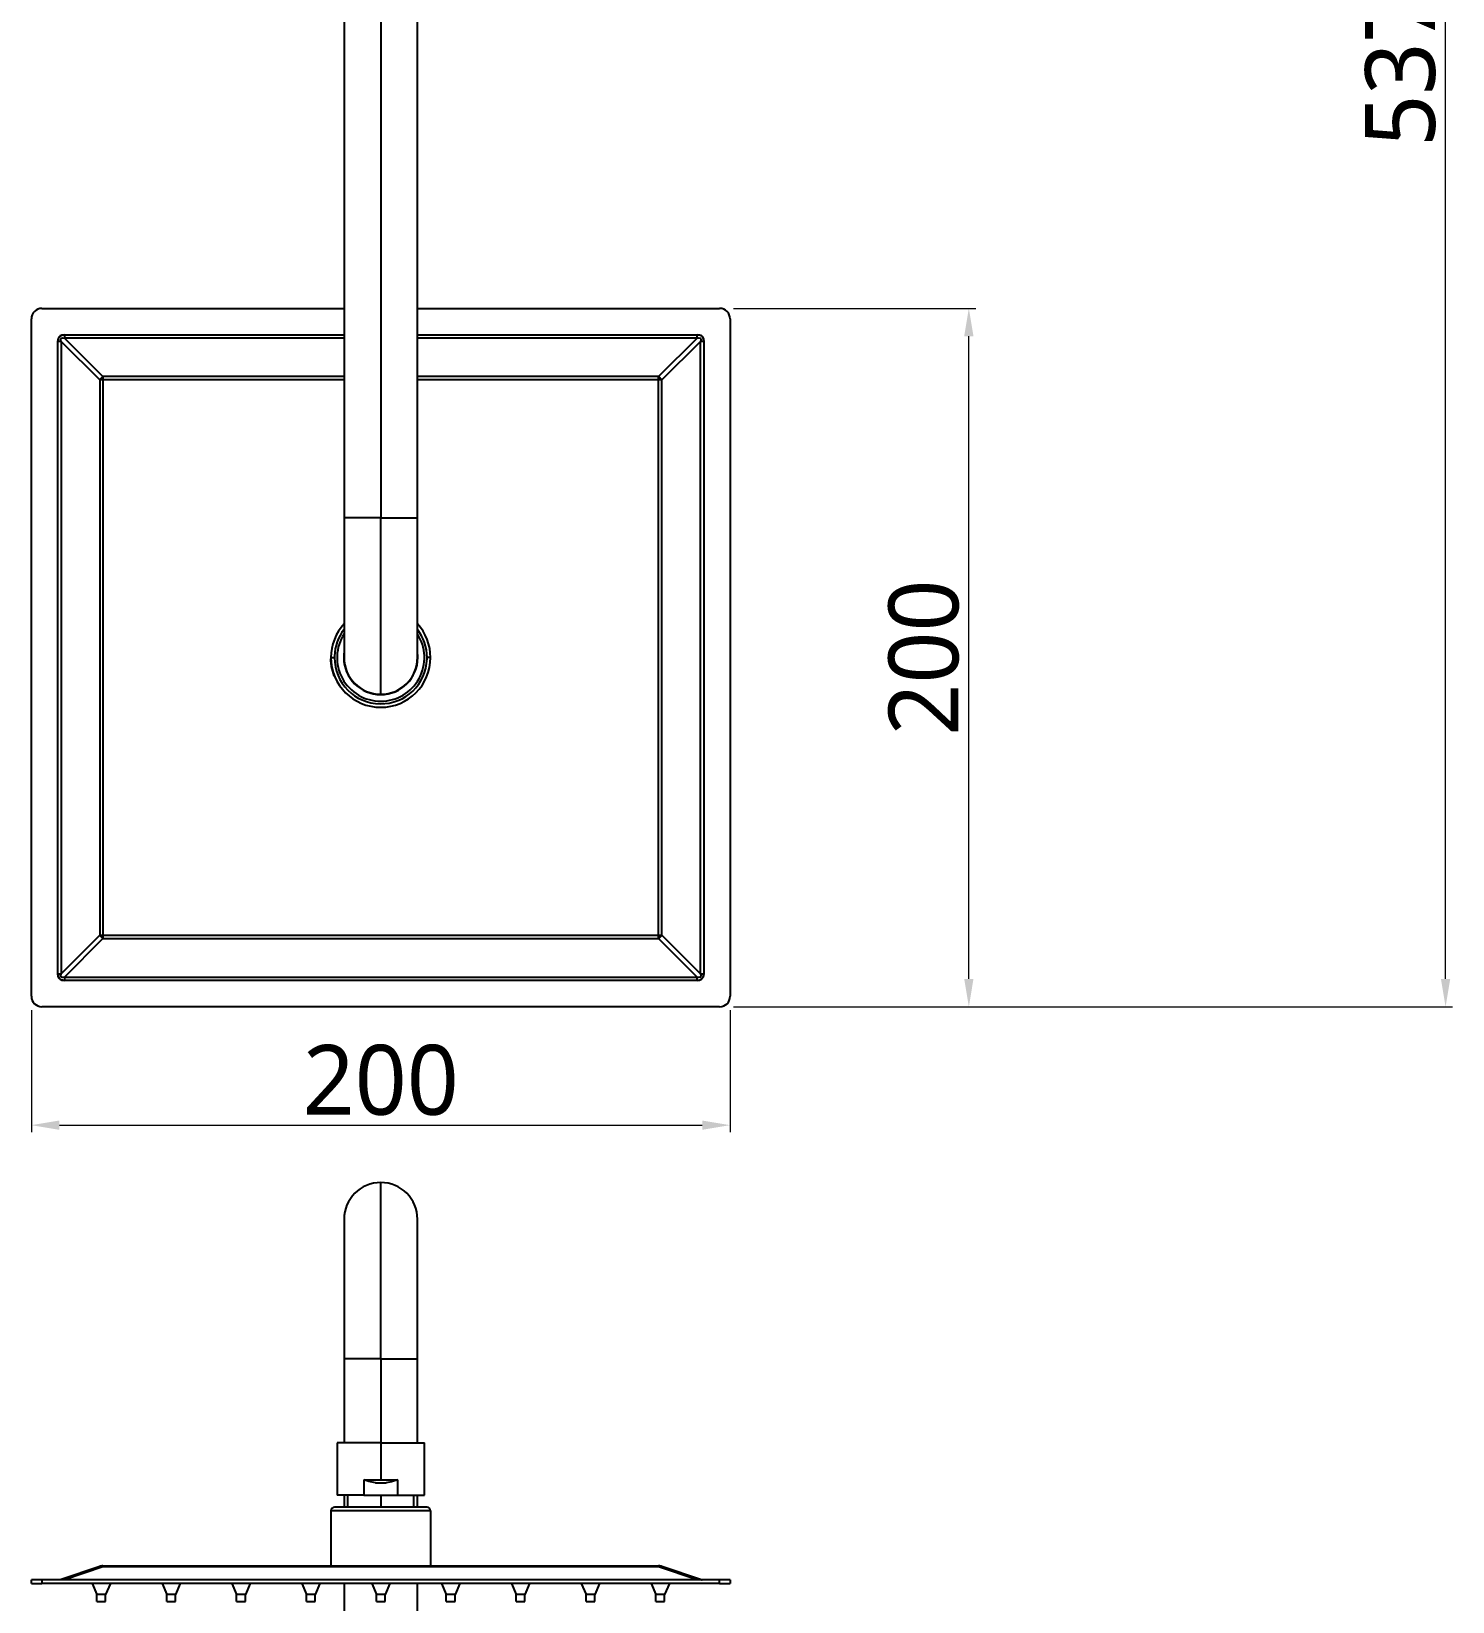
# Model space of a CAD drawing. Extents: x 5051 to 8526, y -300 to 2247.
# Drawn here: x 5891.5 to 6298.3, y 1347.4 to 1797 of the extents above; entities that cross this region are included whole.
import ezdxf

# ---------------------------------------------------------------- set-up
doc = ezdxf.new("R2010")
doc.units = 0
doc.header["$LTSCALE"] = 4
doc.header["$MEASUREMENT"] = 0
doc.header["$PDMODE"] = 3
doc.header["$PDSIZE"] = -10
doc.layers.get('0').update_dxf_attribs({"linetype": 'CONTINUOUS'})
doc.layers.get('DEFPOINTS').update_dxf_attribs({"linetype": 'CONTINUOUS'})
doc.layers.add('1', color=7, linetype='CONTINUOUS', true_color=0xffffff)
doc.styles.add('Daelim Dimension', font='NanumGothic.ttf')
doc.dimstyles.new('DEFAULT', dxfattribs={"dimscale": 2, "dimtxt": 2, "dimasz": 2, "dimexe": 0, "dimexo": 2, "dimgap": 1, "dimtad": 1, "dimdec": 1, "dimzin": 9, "dimdsep": 46, "dimtxsty": 'Daelim Dimension', "dimcen": 0.5, "dimclrd": 252, "dimclre": 252, "dimclrt": 3, "dimadec": 1, "dimazin": 0, "dimtfac": 1, "dimtdec": 1, "dimtix": 1, "dimtmove": 0, "dimatfit": 3, "dimfxl": 1, "dimtolj": 1, "dimtzin": 1, "dimlwd": 9, "dimlwe": 9, "dimarcsym": 0})

# ---------------------------------------------------------------- blocks, each defined once
blk = doc.blocks.new('*D15')
at = {"color": 5, "lineweight": 9, "ltscale": 0.5, "transparency": 16777216}
for p, q in [((6119.26, 2055.01), (6298.33, 2055.01)), ((6296.33, 1525.71), (6296.33, 2047.01)), ((6092.54, 1517.71), (6298.33, 1517.71))]:
    blk.add_line(p, q, dxfattribs=at)
at = {"color": 5, "ltscale": 0.5, "transparency": 16777216}
for points in [[(6295, 2047.01), (6297.67, 2047.01), (6296.33, 2055.01)], [(6295, 1525.71), (6297.67, 1525.71), (6296.33, 1517.71)]]:
    blk.add_solid(points, dxfattribs=at)
at = {"layer": 'DEFPOINTS', "color": 0, "ltscale": 0.5, "transparency": 16777216}
for p in [(6115.26, 2055.01), (6296.33, 2055.01), (6088.54, 1517.71)]:
    blk.add_point(p, dxfattribs=at)
at = {"color": 7, "ltscale": 0.5, "transparency": 16777216, "insert": (6283.43, 1786.36), "char_height": 20, "attachment_point": 5, "rotation": 90, "style": 'Daelim Dimension'}
blk.add_mtext('\\A1;537', dxfattribs=at)
blk = doc.blocks.new('*D16')
at = {"color": 5, "lineweight": 9, "ltscale": 0.5, "transparency": 16777216}
for p, q in [((6092.54, 1717.71), (6161.87, 1717.71)), ((6159.87, 1525.71), (6159.87, 1709.71)), ((6092.54, 1517.71), (6161.87, 1517.71))]:
    blk.add_line(p, q, dxfattribs=at)
at = {"color": 5, "ltscale": 0.5, "transparency": 16777216}
for points in [[(6158.53, 1709.71), (6161.2, 1709.71), (6159.87, 1717.71)], [(6158.53, 1525.71), (6161.2, 1525.71), (6159.87, 1517.71)]]:
    blk.add_solid(points, dxfattribs=at)
at = {"layer": 'DEFPOINTS', "color": 0, "ltscale": 0.5, "transparency": 16777216}
for p in [(6088.54, 1717.71), (6159.87, 1717.71), (6088.54, 1517.71)]:
    blk.add_point(p, dxfattribs=at)
at = {"color": 7, "ltscale": 0.5, "transparency": 16777216, "insert": (6147.02, 1617.71), "char_height": 20, "attachment_point": 5, "rotation": 90, "style": 'Daelim Dimension'}
blk.add_mtext('\\A1;200', dxfattribs=at)
blk = doc.blocks.new('*D17')
at = {"color": 5, "lineweight": 9, "ltscale": 0.5, "transparency": 16777216}
for p, q in [((5891.54, 1516.71), (5891.54, 1481.81)), ((6091.54, 1516.71), (6091.54, 1481.81)), ((5899.54, 1483.81), (6083.54, 1483.81))]:
    blk.add_line(p, q, dxfattribs=at)
at = {"color": 5, "ltscale": 0.5, "transparency": 16777216}
for points in [[(5899.54, 1485.14), (5899.54, 1482.48), (5891.54, 1483.81)], [(6083.54, 1485.14), (6083.54, 1482.48), (6091.54, 1483.81)]]:
    blk.add_solid(points, dxfattribs=at)
at = {"layer": 'DEFPOINTS', "color": 0, "ltscale": 0.5, "transparency": 16777216}
for p in [(5891.54, 1520.71), (6091.54, 1520.71), (6091.54, 1483.81)]:
    blk.add_point(p, dxfattribs=at)
at = {"color": 7, "ltscale": 0.5, "transparency": 16777216, "insert": (5991.54, 1496.65), "char_height": 20, "attachment_point": 5, "style": 'Daelim Dimension'}
blk.add_mtext('\\A1;200', dxfattribs=at)

msp = doc.modelspace()

# ---------------------------------------------------------------- linework, layer by layer
at = {"layer": '1', "color": 7, "linetype": 'Continuous'}
for p, q in [((5981.04, 1917.71), (5981.04, 1657.71)), ((5991.54, 1917.71), (5991.54, 1657.71)), ((6002.04, 1657.71), (6002.04, 1917.71)), ((5894.54, 1717.71), (5981.05, 1717.71)), ((6002.04, 1717.71), (6088.54, 1717.71)), ((5891.54, 1520.71), (5891.54, 1714.71)), ((6091.54, 1714.71), (6091.54, 1520.71)), ((5901, 1710.15), (5981.04, 1710.15)), ((5901, 1710.15), (5901, 1709.2)), ((5981.04, 1709.2), (5901, 1709.2)), ((5912.03, 1698.17), (5901, 1709.2)), ((6002.04, 1710.15), (6082.08, 1710.15)), ((6082.08, 1709.2), (6002.04, 1709.2)), ((6082.08, 1709.2), (6071.06, 1698.17)), ((6082.08, 1709.2), (6082.08, 1710.15)), ((5899.1, 1527.17), (5899.1, 1708.24)), ((5900.05, 1708.24), (5899.1, 1708.24)), ((5900.05, 1708.24), (5900.05, 1527.17)), ((5900.05, 1708.24), (5911.08, 1697.22)), ((6072.01, 1697.22), (6083.04, 1708.24)), ((6083.99, 1708.24), (6083.04, 1708.24)), ((6083.04, 1527.17), (6083.04, 1708.24)), ((6083.99, 1708.24), (6083.99, 1527.17)), ((5911.08, 1697.22), (5911.08, 1538.19)), ((5912.03, 1697.22), (5911.08, 1697.22)), ((5981.05, 1698.17), (5912.03, 1698.17)), ((5912.03, 1698.17), (5912.03, 1697.22)), ((5981.05, 1697.22), (5912.03, 1697.22)), ((5912.03, 1697.22), (5912.03, 1538.19)), ((6071.06, 1698.17), (6002.04, 1698.17)), ((6071.06, 1697.22), (6002.04, 1697.22)), ((6071.06, 1697.22), (6071.06, 1698.17)), ((6072.01, 1697.22), (6071.06, 1697.22)), ((6071.06, 1538.19), (6071.06, 1697.22)), ((6072.01, 1538.19), (6072.01, 1697.22)), ((5991.54, 1657.71), (5981.04, 1657.71)), ((5981.04, 1657.71), (5981.04, 1617.71)), ((5991.54, 1607.21), (5991.54, 1657.71)), ((5991.54, 1657.71), (6002.04, 1657.71)), ((6002.04, 1617.71), (6002.04, 1657.71)), ((5977.3, 1617.39), (5977.15, 1617.38)), ((5977.29, 1617.71), (5978.29, 1617.71)), ((6005.79, 1617.71), (6004.79, 1617.71)), ((5991.54, 1607.11), (5991.54, 1607.21)), ((5911.08, 1538.19), (5900.05, 1527.17)), ((5911.08, 1538.19), (5912.03, 1538.19)), ((5912.03, 1538.19), (5912.03, 1537.24)), ((5912.03, 1538.19), (6071.06, 1538.19)), ((6071.06, 1537.24), (6071.06, 1538.19)), ((6071.06, 1538.19), (6072.01, 1538.19)), ((6083.04, 1527.17), (6072.01, 1538.19)), ((5901, 1526.21), (5912.03, 1537.24)), ((5912.03, 1537.24), (6071.06, 1537.24)), ((6071.06, 1537.24), (6082.08, 1526.21)), ((5899.1, 1527.17), (5900.05, 1527.17)), ((5901, 1526.21), (5901, 1525.26)), ((5901, 1526.21), (6082.08, 1526.21)), ((6082.08, 1525.26), (5901, 1525.26)), ((6082.08, 1525.26), (6082.08, 1526.21)), ((6083.04, 1527.17), (6083.99, 1527.17)), ((6088.54, 1517.71), (5894.54, 1517.71)), ((5991.54, 1416.89), (5991.54, 1467.39)), ((5981.04, 1456.89), (5981.04, 1416.89)), ((6002.04, 1416.89), (6002.04, 1456.89)), ((5991.54, 1416.89), (5981.04, 1416.89)), ((5981.04, 1416.89), (5981.04, 1392.89)), ((5991.54, 1416.89), (6002.04, 1416.89)), ((5991.54, 1416.89), (5991.54, 1392.89)), ((6002.04, 1392.89), (6002.04, 1416.89)), ((5991.54, 1392.89), (5979.04, 1392.89)), ((5979.04, 1392.89), (5979.04, 1377.89)), ((5991.54, 1392.89), (6004.04, 1392.89)), ((5991.54, 1392.89), (5991.54, 1382.29)), ((6004.04, 1377.89), (6004.04, 1392.89)), ((5986.65, 1382.29), (5986.65, 1377.89)), ((5986.65, 1382.29), (5991.54, 1382.29)), ((5990.02, 1381.39), (5993.06, 1381.39)), ((5991.54, 1382.29), (5996.44, 1382.29)), ((5996.44, 1377.89), (5996.44, 1382.29)), ((5986.65, 1377.89), (5979.04, 1377.89)), ((5981.04, 1377.88), (5981.04, 1374.39)), ((5982.04, 1377.89), (5982.04, 1374.39)), ((5986.65, 1377.89), (5996.44, 1377.89)), ((5991.54, 1377.89), (5991.54, 1374.39)), ((5996.44, 1377.89), (6004.04, 1377.89)), ((6001.04, 1374.39), (6001.04, 1377.89)), ((6002.04, 1374.39), (6002.04, 1377.88)), ((5977.29, 1373.39), (5977.29, 1357.59)), ((6005.79, 1373.39), (5977.29, 1373.39)), ((6004.79, 1374.39), (5978.29, 1374.39)), ((6004.79, 1374.39), (6004.79, 1374.39)), ((6005.79, 1373.39), (6005.79, 1357.59)), ((5894.54, 1353.59), (5891.54, 1353.59)), ((5891.54, 1352.59), (5891.54, 1353.59)), ((6088.54, 1353.59), (5894.54, 1353.59)), ((5894.54, 1353.59), (5894.54, 1352.59)), ((5911.08, 1357.43), (5900.05, 1353.74)), ((5901, 1353.74), (5912.03, 1357.43)), ((5901, 1353.74), (6082.08, 1353.74)), ((5901, 1353.74), (5901, 1353.59)), ((5912.03, 1357.59), (6071.06, 1357.59)), ((5912.03, 1357.59), (5912.03, 1357.43)), ((5912.03, 1357.43), (6071.06, 1357.43)), ((6071.06, 1357.59), (6071.06, 1357.43)), ((6071.06, 1357.43), (6082.08, 1353.74)), ((6083.04, 1353.74), (6072.01, 1357.43)), ((6082.08, 1353.59), (6082.08, 1353.74)), ((6091.54, 1353.59), (6088.54, 1353.59)), ((6088.54, 1352.59), (6088.54, 1353.59)), ((6091.54, 1353.59), (6091.54, 1352.59)), ((5891.54, 1352.59), (5894.54, 1352.59)), ((6088.54, 1352.59), (5894.54, 1352.59)), ((5908.94, 1352.59), (5910.29, 1349.39)), ((5910.29, 1347.39), (5910.29, 1349.39)), ((5912.79, 1349.39), (5910.29, 1349.39)), ((5914.14, 1352.59), (5912.79, 1349.39)), ((5912.79, 1347.39), (5912.79, 1349.39)), ((5928.94, 1352.59), (5930.29, 1349.39)), ((5930.29, 1347.39), (5930.29, 1349.39)), ((5932.79, 1349.39), (5930.29, 1349.39)), ((5934.14, 1352.59), (5932.79, 1349.39)), ((5932.79, 1347.39), (5932.79, 1349.39)), ((5948.94, 1352.59), (5950.29, 1349.39)), ((5950.29, 1347.39), (5950.29, 1349.39)), ((5952.79, 1349.39), (5950.29, 1349.39)), ((5954.14, 1352.59), (5952.79, 1349.39)), ((5952.79, 1347.39), (5952.79, 1349.39)), ((5968.94, 1352.59), (5970.29, 1349.39)), ((5970.29, 1347.39), (5970.29, 1349.39)), ((5972.79, 1349.39), (5970.29, 1349.39)), ((5974.14, 1352.59), (5972.79, 1349.39)), ((5972.79, 1347.39), (5972.79, 1349.39)), ((5981.04, 1352.58), (5981.04, 1287.39)), ((5988.94, 1352.59), (5990.29, 1349.39)), ((5990.29, 1347.39), (5990.29, 1349.39)), ((5992.79, 1349.39), (5990.29, 1349.39)), ((5994.14, 1352.59), (5992.79, 1349.39)), ((5992.79, 1347.39), (5992.79, 1349.39)), ((6002.04, 1287.39), (6002.04, 1352.58)), ((6008.94, 1352.59), (6010.29, 1349.39)), ((6010.29, 1347.39), (6010.29, 1349.39)), ((6012.79, 1349.39), (6010.29, 1349.39)), ((6014.14, 1352.59), (6012.79, 1349.39)), ((6012.79, 1347.39), (6012.79, 1349.39)), ((6028.94, 1352.59), (6030.29, 1349.39)), ((6030.29, 1347.39), (6030.29, 1349.39)), ((6032.79, 1349.39), (6030.29, 1349.39)), ((6034.14, 1352.59), (6032.79, 1349.39)), ((6032.79, 1347.39), (6032.79, 1349.39)), ((6048.94, 1352.59), (6050.29, 1349.39)), ((6050.29, 1347.39), (6050.29, 1349.39)), ((6052.79, 1349.39), (6050.29, 1349.39)), ((6054.14, 1352.59), (6052.79, 1349.39)), ((6052.79, 1347.39), (6052.79, 1349.39)), ((6068.94, 1352.59), (6070.29, 1349.39)), ((6070.29, 1347.39), (6070.29, 1349.39)), ((6072.79, 1349.39), (6070.29, 1349.39)), ((6074.14, 1352.59), (6072.79, 1349.39)), ((6072.79, 1347.39), (6072.79, 1349.39)), ((6088.54, 1352.59), (6091.54, 1352.59)), ((5910.29, 1347.39), (5912.79, 1347.39)), ((5930.29, 1347.39), (5932.79, 1347.39)), ((5950.29, 1347.39), (5952.79, 1347.39)), ((5970.29, 1347.39), (5972.79, 1347.39)), ((5990.29, 1347.39), (5992.79, 1347.39)), ((6010.29, 1347.39), (6012.79, 1347.39)), ((6030.29, 1347.39), (6032.79, 1347.39)), ((6050.29, 1347.39), (6052.79, 1347.39)), ((6070.29, 1347.39), (6072.79, 1347.39))]:
    msp.add_line(p, q, dxfattribs=at)
for points in [[(5901, 1710.15, 0), (5900.27, 1710.06, 0), (5899.81, 1709.85, 0), (5899.42, 1709.47, 0), (5899.19, 1708.98, 0), (5899.1, 1708.24, 0)], [(5899.1, 1708.24, 0), (5899.26, 1709.18, 0), (5899.7, 1709.77, 0), (5900.24, 1710.05, 0), (5901, 1710.15, 0)], [(5900.05, 1708.24, 0), (5899.95, 1708.77, 0), (5900.07, 1709.18, 0), (5900.48, 1709.3, 0), (5901, 1709.2, 0)], [(6083.99, 1708.24, 0), (6083.9, 1708.98, 0), (6083.69, 1709.44, 0), (6083.3, 1709.83, 0), (6082.82, 1710.06, 0), (6082.08, 1710.15, 0)], [(6082.08, 1710.15, 0), (6083.02, 1709.99, 0), (6083.61, 1709.55, 0), (6083.88, 1709.01, 0), (6083.99, 1708.24, 0)], [(6082.08, 1709.2, 0), (6082.61, 1709.3, 0), (6083.02, 1709.18, 0), (6083.14, 1708.77, 0), (6083.04, 1708.24, 0)], [(5912.03, 1698.17, 0), (5912.01, 1698.15, 0), (5911.99, 1698.13, 0), (5911.97, 1698.11, 0), (5911.95, 1698.1, 0), (5911.93, 1698.08, 0), (5911.91, 1698.06, 0), (5911.89, 1698.04, 0), (5911.88, 1698.02, 0), (5911.86, 1698.01, 0), (5911.84, 1697.99, 0), (5911.82, 1697.97, 0), (5911.8, 1697.95, 0), (5911.78, 1697.93, 0), (5911.76, 1697.91, 0), (5911.74, 1697.89, 0), (5911.72, 1697.88, 0), (5911.7, 1697.86, 0), (5911.68, 1697.84, 0), (5911.66, 1697.82, 0), (5911.64, 1697.8, 0), (5911.62, 1697.78, 0), (5911.6, 1697.76, 0), (5911.58, 1697.74, 0), (5911.56, 1697.72, 0), (5911.54, 1697.7, 0), (5911.53, 1697.69, 0), (5911.51, 1697.67, 0), (5911.49, 1697.65, 0), (5911.47, 1697.63, 0), (5911.45, 1697.61, 0), (5911.43, 1697.59, 0), (5911.41, 1697.57, 0), (5911.39, 1697.55, 0), (5911.37, 1697.53, 0), (5911.35, 1697.51, 0), (5911.34, 1697.49, 0), (5911.32, 1697.47, 0), (5911.3, 1697.45, 0), (5911.28, 1697.43, 0), (5911.26, 1697.41, 0), (5911.24, 1697.39, 0), (5911.23, 1697.37, 0), (5911.21, 1697.35, 0), (5911.19, 1697.33, 0), (5911.17, 1697.31, 0), (5911.15, 1697.3, 0), (5911.13, 1697.28, 0), (5911.12, 1697.26, 0), (5911.1, 1697.24, 0), (5911.08, 1697.22, 0)], [(6072.01, 1697.22, 0), (6071.99, 1697.24, 0), (6071.97, 1697.26, 0), (6071.95, 1697.28, 0), (6071.94, 1697.3, 0), (6071.92, 1697.31, 0), (6071.9, 1697.33, 0), (6071.88, 1697.35, 0), (6071.86, 1697.37, 0), (6071.85, 1697.39, 0), (6071.83, 1697.41, 0), (6071.81, 1697.43, 0), (6071.79, 1697.45, 0), (6071.77, 1697.47, 0), (6071.75, 1697.49, 0), (6071.73, 1697.51, 0), (6071.72, 1697.53, 0), (6071.7, 1697.55, 0), (6071.68, 1697.57, 0), (6071.66, 1697.59, 0), (6071.64, 1697.61, 0), (6071.62, 1697.63, 0), (6071.6, 1697.65, 0), (6071.58, 1697.67, 0), (6071.56, 1697.69, 0), (6071.54, 1697.7, 0), (6071.52, 1697.72, 0), (6071.51, 1697.74, 0), (6071.49, 1697.76, 0), (6071.47, 1697.78, 0), (6071.45, 1697.8, 0), (6071.43, 1697.82, 0), (6071.41, 1697.84, 0), (6071.39, 1697.86, 0), (6071.37, 1697.88, 0), (6071.35, 1697.89, 0), (6071.33, 1697.91, 0), (6071.31, 1697.93, 0), (6071.29, 1697.95, 0), (6071.27, 1697.97, 0), (6071.25, 1697.99, 0), (6071.23, 1698.01, 0), (6071.21, 1698.02, 0), (6071.19, 1698.04, 0), (6071.17, 1698.06, 0), (6071.15, 1698.08, 0), (6071.13, 1698.1, 0), (6071.11, 1698.11, 0), (6071.1, 1698.13, 0), (6071.08, 1698.15, 0), (6071.06, 1698.17, 0)], [(5978.23, 1612.43, 0), (5977.48, 1615.17, 0), (5977.28, 1617.39, 0)], [(5911.08, 1538.19, 0), (5911.1, 1538.17, 0), (5911.12, 1538.15, 0), (5911.13, 1538.13, 0), (5911.15, 1538.11, 0), (5911.17, 1538.1, 0), (5911.19, 1538.08, 0), (5911.21, 1538.06, 0), (5911.23, 1538.04, 0), (5911.24, 1538.02, 0), (5911.26, 1538, 0), (5911.28, 1537.98, 0), (5911.3, 1537.96, 0), (5911.32, 1537.94, 0), (5911.34, 1537.92, 0), (5911.35, 1537.9, 0), (5911.37, 1537.88, 0), (5911.39, 1537.86, 0), (5911.41, 1537.84, 0), (5911.43, 1537.82, 0), (5911.45, 1537.8, 0), (5911.47, 1537.78, 0), (5911.49, 1537.76, 0), (5911.51, 1537.74, 0), (5911.53, 1537.72, 0), (5911.54, 1537.71, 0), (5911.56, 1537.69, 0), (5911.58, 1537.67, 0), (5911.6, 1537.65, 0), (5911.62, 1537.63, 0), (5911.64, 1537.61, 0), (5911.66, 1537.59, 0), (5911.68, 1537.57, 0), (5911.7, 1537.55, 0), (5911.72, 1537.53, 0), (5911.74, 1537.52, 0), (5911.76, 1537.5, 0), (5911.78, 1537.48, 0), (5911.8, 1537.46, 0), (5911.82, 1537.44, 0), (5911.84, 1537.42, 0), (5911.86, 1537.4, 0), (5911.88, 1537.39, 0), (5911.89, 1537.37, 0), (5911.91, 1537.35, 0), (5911.93, 1537.33, 0), (5911.95, 1537.31, 0), (5911.97, 1537.3, 0), (5911.99, 1537.28, 0), (5912.01, 1537.26, 0), (5912.03, 1537.24, 0)], [(6071.06, 1537.24, 0), (6071.08, 1537.26, 0), (6071.1, 1537.28, 0), (6071.11, 1537.3, 0), (6071.13, 1537.31, 0), (6071.15, 1537.33, 0), (6071.17, 1537.35, 0), (6071.19, 1537.37, 0), (6071.21, 1537.39, 0), (6071.23, 1537.4, 0), (6071.25, 1537.42, 0), (6071.27, 1537.44, 0), (6071.29, 1537.46, 0), (6071.31, 1537.48, 0), (6071.33, 1537.5, 0), (6071.35, 1537.52, 0), (6071.37, 1537.53, 0), (6071.39, 1537.55, 0), (6071.41, 1537.57, 0), (6071.43, 1537.59, 0), (6071.45, 1537.61, 0), (6071.47, 1537.63, 0), (6071.49, 1537.65, 0), (6071.51, 1537.67, 0), (6071.52, 1537.69, 0), (6071.54, 1537.71, 0), (6071.56, 1537.72, 0), (6071.58, 1537.74, 0), (6071.6, 1537.76, 0), (6071.62, 1537.78, 0), (6071.64, 1537.8, 0), (6071.66, 1537.82, 0), (6071.68, 1537.84, 0), (6071.7, 1537.86, 0), (6071.72, 1537.88, 0), (6071.73, 1537.9, 0), (6071.75, 1537.92, 0), (6071.77, 1537.94, 0), (6071.79, 1537.96, 0), (6071.81, 1537.98, 0), (6071.83, 1538, 0), (6071.85, 1538.02, 0), (6071.86, 1538.04, 0), (6071.88, 1538.06, 0), (6071.9, 1538.08, 0), (6071.92, 1538.1, 0), (6071.94, 1538.11, 0), (6071.95, 1538.13, 0), (6071.97, 1538.15, 0), (6071.99, 1538.17, 0), (6072.01, 1538.19, 0)], [(5899.1, 1527.17, 0), (5899.19, 1526.43, 0), (5899.4, 1525.97, 0), (5899.78, 1525.58, 0), (5900.27, 1525.35, 0), (5901, 1525.26, 0)], [(5901, 1525.26, 0), (5900.07, 1525.42, 0), (5899.48, 1525.86, 0), (5899.2, 1526.4, 0), (5899.1, 1527.17, 0)], [(5901, 1526.21, 0), (5900.48, 1526.11, 0), (5900.07, 1526.23, 0), (5899.95, 1526.64, 0), (5900.05, 1527.17, 0)], [(6082.08, 1525.26, 0), (6082.82, 1525.35, 0), (6083.28, 1525.56, 0), (6083.67, 1525.94, 0), (6083.9, 1526.43, 0), (6083.99, 1527.17, 0)], [(6083.99, 1527.17, 0), (6083.83, 1526.23, 0), (6083.39, 1525.64, 0), (6082.85, 1525.36, 0), (6082.08, 1525.26, 0)], [(6083.04, 1527.17, 0), (6083.14, 1526.64, 0), (6083.02, 1526.23, 0), (6082.61, 1526.11, 0), (6082.08, 1526.21, 0)], [(5990.02, 1381.39, 0), (5988.11, 1381.79, 0), (5986.65, 1382.29, 0)], [(5996.44, 1382.29, 0), (5994.58, 1381.68, 0), (5993.06, 1381.39, 0)], [(5900.06, 1353.74, 0), (5899.4, 1353.59, 0), (5899.34, 1353.59, 0), (5899.34, 1353.59, 0), (5899.34, 1353.59, 0), (5899.34, 1353.59, 0), (5899.34, 1353.59, 0), (5899.34, 1353.59, 0), (5899.34, 1353.59, 0)], [(5901, 1353.74, 0), (5900.01, 1353.67, 0), (5899.95, 1353.68, 0), (5899.95, 1353.69, 0), (5899.95, 1353.69, 0), (5900.05, 1353.74, 0)], [(5912.03, 1357.43, 0), (5912.01, 1357.44, 0), (5911.99, 1357.44, 0), (5911.97, 1357.45, 0), (5911.95, 1357.45, 0), (5911.93, 1357.46, 0), (5911.91, 1357.46, 0), (5911.89, 1357.47, 0), (5911.88, 1357.47, 0), (5911.86, 1357.47, 0), (5911.84, 1357.48, 0), (5911.82, 1357.48, 0), (5911.8, 1357.48, 0), (5911.78, 1357.49, 0), (5911.76, 1357.49, 0), (5911.74, 1357.49, 0), (5911.72, 1357.5, 0), (5911.7, 1357.5, 0), (5911.68, 1357.5, 0), (5911.66, 1357.5, 0), (5911.64, 1357.5, 0), (5911.62, 1357.5, 0), (5911.6, 1357.5, 0), (5911.58, 1357.5, 0), (5911.56, 1357.5, 0), (5911.54, 1357.51, 0), (5911.53, 1357.5, 0), (5911.51, 1357.5, 0), (5911.49, 1357.5, 0), (5911.47, 1357.5, 0), (5911.45, 1357.5, 0), (5911.43, 1357.5, 0), (5911.41, 1357.5, 0), (5911.39, 1357.5, 0), (5911.37, 1357.5, 0), (5911.35, 1357.49, 0), (5911.34, 1357.49, 0), (5911.32, 1357.49, 0), (5911.3, 1357.48, 0), (5911.28, 1357.48, 0), (5911.26, 1357.48, 0), (5911.24, 1357.47, 0), (5911.23, 1357.47, 0), (5911.21, 1357.47, 0), (5911.19, 1357.46, 0), (5911.17, 1357.46, 0), (5911.15, 1357.45, 0), (5911.13, 1357.45, 0), (5911.12, 1357.44, 0), (5911.1, 1357.44, 0), (5911.08, 1357.43, 0)], [(6072.01, 1357.43, 0), (6071.99, 1357.44, 0), (6071.97, 1357.44, 0), (6071.95, 1357.45, 0), (6071.94, 1357.45, 0), (6071.92, 1357.46, 0), (6071.9, 1357.46, 0), (6071.88, 1357.47, 0), (6071.86, 1357.47, 0), (6071.85, 1357.47, 0), (6071.83, 1357.48, 0), (6071.81, 1357.48, 0), (6071.79, 1357.48, 0), (6071.77, 1357.49, 0), (6071.75, 1357.49, 0), (6071.73, 1357.49, 0), (6071.72, 1357.5, 0), (6071.7, 1357.5, 0), (6071.68, 1357.5, 0), (6071.66, 1357.5, 0), (6071.64, 1357.5, 0), (6071.62, 1357.5, 0), (6071.6, 1357.5, 0), (6071.58, 1357.5, 0), (6071.56, 1357.5, 0), (6071.54, 1357.51, 0), (6071.52, 1357.5, 0), (6071.51, 1357.5, 0), (6071.49, 1357.5, 0), (6071.47, 1357.5, 0), (6071.45, 1357.5, 0), (6071.43, 1357.5, 0), (6071.41, 1357.5, 0), (6071.39, 1357.5, 0), (6071.37, 1357.5, 0), (6071.35, 1357.49, 0), (6071.33, 1357.49, 0), (6071.31, 1357.49, 0), (6071.29, 1357.48, 0), (6071.27, 1357.48, 0), (6071.25, 1357.48, 0), (6071.23, 1357.47, 0), (6071.21, 1357.47, 0), (6071.19, 1357.47, 0), (6071.17, 1357.46, 0), (6071.15, 1357.46, 0), (6071.13, 1357.45, 0), (6071.11, 1357.45, 0), (6071.1, 1357.44, 0), (6071.08, 1357.44, 0), (6071.06, 1357.43, 0)], [(6083.04, 1353.74, 0), (6083.14, 1353.69, 0), (6083.14, 1353.69, 0), (6083.14, 1353.68, 0), (6083.08, 1353.67, 0), (6082.08, 1353.74, 0)], [(6083.35, 1353.59, 0), (6083.52, 1353.59, 0), (6083.53, 1353.59, 0), (6083.53, 1353.59, 0), (6083.53, 1353.59, 0)]]:
    msp.add_polyline3d(points, dxfattribs=at)
for centre, radius, start, end in [((5894.54, 1714.71), 3, 90, 180), ((6088.54, 1714.71), 3, 0, 90), ((5991.54, 1617.71), 14.25, 137.4609, 180), ((5991.54, 1617.71), 13.25, 142.4131, 178.2462), ((5991.54, 1617.71), 12.5, 147.1416, 270), ((5991.54, 1617.71), 12.5, 270, 32.8584), ((5991.54, 1617.71), 14.25, 0, 42.5391), ((5991.54, 1617.71), 13.25, 0, 37.5849), ((5991.54, 1617.71), 10.6, 172.1236, 180), ((5991.54, 1617.71), 10.6, 0, 7.8764), ((5991.56, 1617.91), 14.41, 182.112, 202.3632), ((5991.54, 1617.71), 14.25, 180, 0), ((5991.54, 1617.71), 13.25, 178.2462, 180), ((5991.54, 1617.71), 13.25, 180, 358.2462), ((5991.54, 1617.71), 10.6, 180, 270), ((5991.54, 1617.71), 10.5, 180, 270), ((5991.54, 1617.71), 10.6, 270, 0), ((5991.54, 1617.71), 10.5, 270, 0), ((5991.54, 1617.71), 13.25, 358.2462, 0), ((5894.54, 1520.71), 3, 180, 270), ((6088.54, 1520.71), 3, 270, 0), ((5991.54, 1456.89), 10.5, 90, 180), ((5991.54, 1456.89), 10.5, 0, 90), ((5978.29, 1373.39), 1, 90, 180), ((6004.79, 1373.39), 1, 0, 90), ((5912.03, 1354.59), 3, 90, 108.5), ((6071.06, 1354.59), 3, 71.5, 90), ((6083.99, 1356.59), 3, 251.5, 260.7512)]:
    msp.add_arc(centre, radius, start, end, dxfattribs=at)

# ---------------------------------------------------------------- dimensions: what is measured, and where the dimension line sits
at = {"color": 5, "ltscale": 0.5}
for base, p2, picture, middle in [((6296.33, 2055.01), (6115.26, 2055.01), '*D15', (6283.43, 1786.36)), ((6159.87, 1717.71), (6088.54, 1717.71), '*D16', (6147.02, 1617.71))]:
    dim = msp.add_linear_dim(base=base, p1=(6088.54, 1517.71), p2=p2, angle=90, dimstyle='DEFAULT', override={"dimtxt": 10, "dimasz": 4, "dimexe": 1, "dimdec": 0, "dimclrd": 5, "dimclre": 5, "dimclrt": 7}, dxfattribs=at)
    dim.commit()
    dim.dimension.update_dxf_attribs({"geometry": picture, "text_midpoint": middle})
dim = msp.add_linear_dim(base=(6091.54, 1483.81), p1=(5891.54, 1520.71), p2=(6091.54, 1520.71), dimstyle='DEFAULT', override={"dimtxt": 10, "dimasz": 4, "dimexe": 1, "dimdec": 0, "dimclrd": 5, "dimclre": 5, "dimclrt": 7}, dxfattribs=at)
dim.commit()
dim.dimension.update_dxf_attribs({"geometry": '*D17', "text_midpoint": (5991.54, 1496.65)})

doc.saveas('drawing.dxf')
